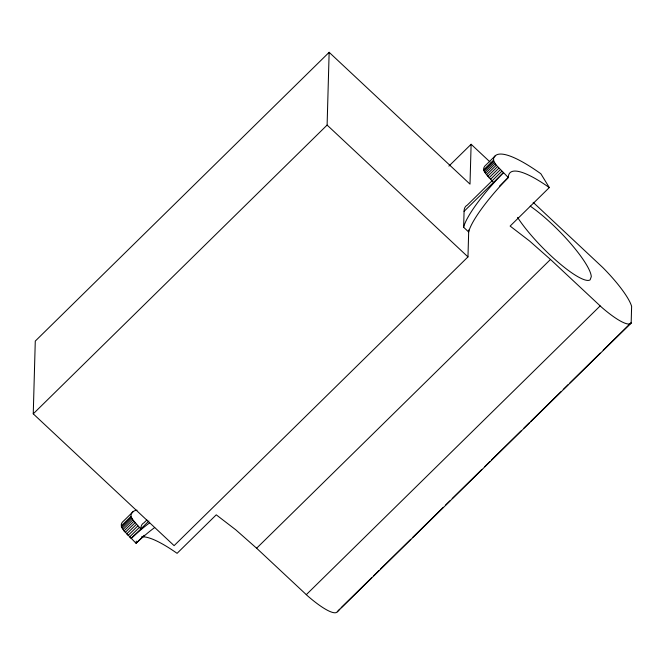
<?xml version="1.0" encoding="UTF-8"?>
<svg xmlns="http://www.w3.org/2000/svg" width="665" height="665" viewBox="0 0 665 665"><rect width="100%" height="100%" fill="white"/><g stroke="black" fill="none" stroke-linecap="round" stroke-linejoin="round"><path stroke-width="1" d="M468.725 229.982L467.969 256.898L174.105 545.649L33.25 413.838L35.278 341.079L329.15 52.319L470.005 184.139L471.119 144.272L490.03 161.969M33.25 413.838L327.113 125.078L329.15 52.319M533.164 202.335L602.798 267.554A49.651 10.366 45.5 0 1 631.625 306.399L631.16 323.049A49.651 10.366 45.5 0 1 601.684 307.313L550.487 259.458L529.631 241.054L510.13 226.075L549.307 187.572A112.335 23.45 45.5 0 0 508.293 177.53A63.192 12.17 -46.9 0 0 468.667 231.977L463.638 227.272L464.079 211.32A119.01 24.838 45.5 0 1 467.187 205.219L491.435 181.395M493.463 182.451L485.483 173.374L483.596 169.924L483.746 168.195A126.375 26.376 45.5 0 1 485.857 165.078L495.649 155.452M499.423 186.25L508.293 177.53L496.298 165.169L493.804 161.279L493.546 158.569A126.375 26.376 45.5 0 1 540.853 173.756L549.307 187.572M154.712 527.52A63.192 12.17 -46.9 0 0 136.059 543.288L124.064 530.919L121.57 527.029L121.304 524.319A126.674 26.442 45.5 0 1 123.407 521.185L133.208 511.56M146.874 519.964L143.931 522.856A119.01 24.838 45.5 0 0 140.83 528.958L132.834 519.872L130.947 516.414L131.105 514.693A126.674 26.442 45.5 0 1 137.04 510.205M141.529 536.879A112.335 23.45 45.5 0 1 177.081 553.33L216.258 514.826L235.759 529.806L256.624 548.218L307.82 596.073A49.651 10.366 45.5 0 0 337.296 611.8L339.674 609.14M448.908 166.092L471.119 144.272M121.155 526.04L130.947 516.414M483.596 169.924L493.397 160.298M121.57 527.029L131.362 517.403M484.012 170.905L493.804 161.279M122.202 528.193L131.994 518.567M484.644 172.069L494.436 162.443M123.033 529.498L132.834 519.872M485.483 173.374L495.275 163.748M124.064 530.919L133.856 521.293M486.506 174.795L496.298 165.169M125.244 532.424L135.045 522.798M487.686 176.3L497.487 166.674M126.566 533.978L136.367 524.361M489.008 177.854L498.8 168.228M127.996 535.549L137.788 525.924M490.438 179.417L500.23 169.791M129.492 537.096L139.293 527.47M491.934 180.963L501.726 171.337M148.91 521.011L131.03 538.583A63.192 12.17 -46.9 0 1 149.675 522.815M464.079 211.32L503.264 172.825A63.192 12.17 -46.9 0 0 463.638 227.272M144.197 535.3L136.059 543.288A112.335 23.45 45.5 0 1 136.35 541.119M256.624 548.218L550.487 259.458M306.282 594.685L600.146 305.933M341.153 607.685L371.502 577.868M373.722 575.682L378.909 570.595M380.388 569.14L410.737 539.315M412.957 537.137L443.306 507.312M445.525 505.134L449.964 500.77M452.183 498.584L481.793 469.49M484.752 466.581L489.939 461.493M491.418 460.039L521.028 430.945M523.987 428.036L529.165 422.94M530.653 421.485L561.002 391.668M563.222 389.482L568.4 384.395M569.88 382.94L600.229 353.115M603.188 350.206L631.318 322.567M337.296 611.8L631.16 323.049M327.113 125.078L467.969 256.898M517.545 217.397A56.168 11.721 45.5 0 0 557.977 262.101A56.168 11.721 45.5 0 0 590.129 279.832L591.285 276.665A56.168 11.721 45.5 0 0 530.213 206.125"/></g></svg>
